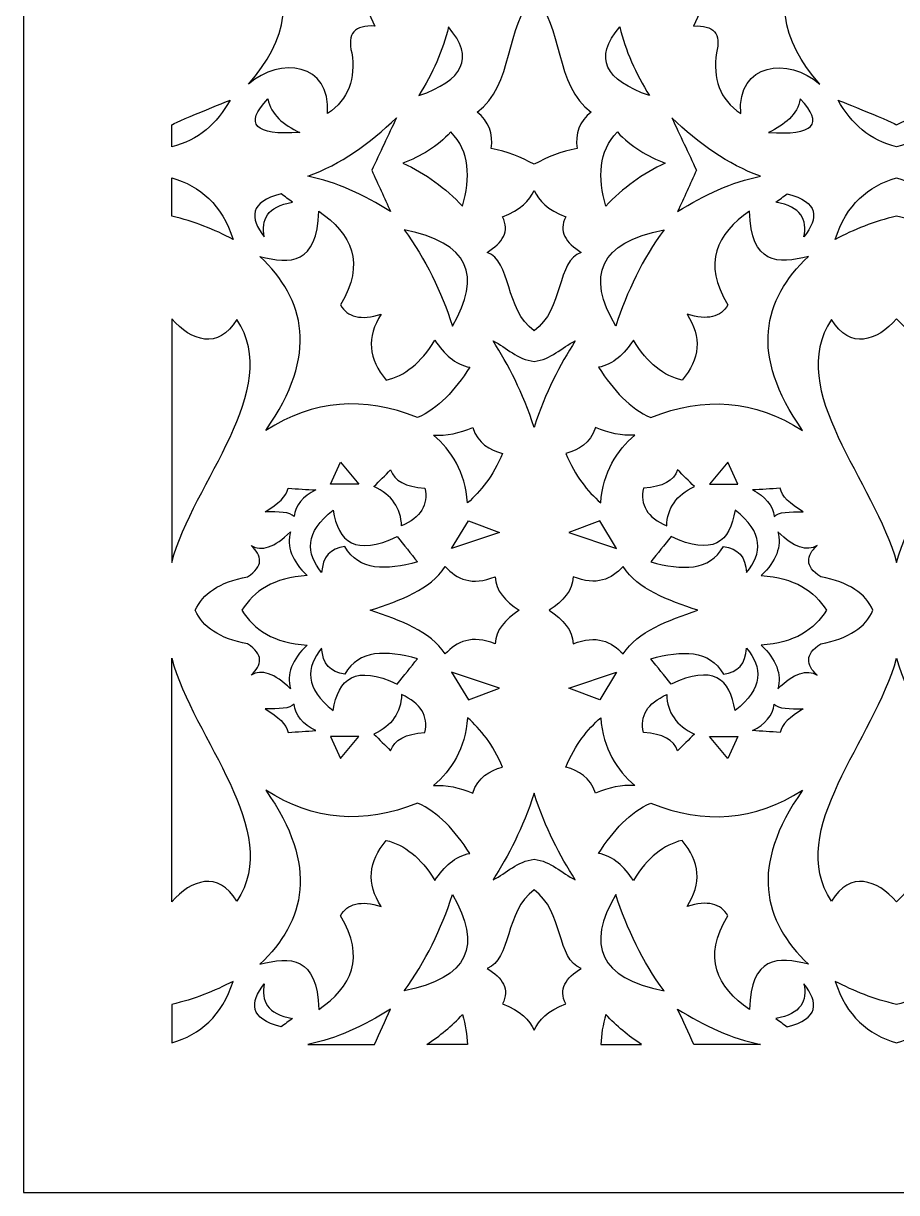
# Model space of a CAD drawing. Header units: millimetres. Extents: x -515 to 485, y -490 to 510.
# Drawn here: x -514.8 to -161.4, y -490.2 to -16.7 of the extents above; entities that cross this region are included whole.
import ezdxf

# ---------------------------------------------------------------- set-up
doc = ezdxf.new("R2010")
doc.units = ezdxf.units.MM
doc.layers.add('Plan 1', color=7, linetype='Continuous')

msp = doc.modelspace()

# ---------------------------------------------------------------- linework, layer by layer
at = {"layer": 'Plan 1', "color": 17}
for points, knots in [([(-514.78, 509.77), (-514.78, 509.77), (485.22, 509.77), (485.22, 509.77), (485.22, 509.77), (485.22, 509.77), (485.22, -490.23), (485.22, -490.23), (485.22, -490.23), (485.22, -490.23), (-514.78, -490.23), (-514.78, -490.23), (-514.78, -490.23), (-514.78, -490.23), (-514.78, 509.77), (-514.78, 509.77)], [0, 0, 0, 0, 0.2, 0.2, 0.2, 0.2, 0.4, 0.4, 0.4, 0.4, 0.6, 0.6, 0.6, 0.6, 1, 1, 1, 1]), ([(-372.57, -17.81), (-377.52, -8.43), (-377.67, 0.73), (-373.02, 9.65), (-373.02, 9.65), (-391.43, 5.98), (-406.35, 9.6), (-419.68, 16.52), (-419.68, 16.52), (-403.62, -4.76), (-408.1, -23.69), (-423.68, -41.3), (-423.68, -41.3), (-410.87, -30.24), (-390.3, -32.53), (-391.68, -53.22), (-391.68, -53.22), (-383.02, -47.46), (-380.4, -38.99), (-381.91, -28.65), (-381.91, -28.65), (-383.88, -20.9), (-380.77, -17.29), (-372.57, -17.81)], [0, 0, 0, 0, 0.142857, 0.142857, 0.142857, 0.142857, 0.285714, 0.285714, 0.285714, 0.285714, 0.428571, 0.428571, 0.428571, 0.428571, 0.571429, 0.571429, 0.571429, 0.571429, 0.714286, 0.714286, 0.714286, 0.714286, 1, 1, 1, 1]), ([(-243.64, -17.81), (-238.7, -8.43), (-238.56, 0.73), (-243.21, 9.65), (-243.21, 9.65), (-224.8, 5.98), (-209.88, 9.6), (-196.55, 16.52), (-196.55, 16.52), (-212.59, -4.76), (-208.12, -23.69), (-192.54, -41.3), (-192.54, -41.3), (-205.35, -30.24), (-225.94, -32.53), (-224.54, -53.22), (-224.54, -53.22), (-233.19, -47.46), (-235.83, -38.99), (-234.31, -28.65), (-234.31, -28.65), (-232.34, -20.9), (-235.44, -17.29), (-243.64, -17.81)], [0, 0, 0, 0, 0.142857, 0.142857, 0.142857, 0.142857, 0.285714, 0.285714, 0.285714, 0.285714, 0.428571, 0.428571, 0.428571, 0.428571, 0.571429, 0.571429, 0.571429, 0.571429, 0.714286, 0.714286, 0.714286, 0.714286, 1, 1, 1, 1]), ([(-308.11, -6.44), (-319.83, -16.84), (-316.3, -42.23), (-331.2, -52.62), (-331.2, -52.62), (-326.47, -56.42), (-324.57, -61.35), (-325.48, -67.44), (-325.48, -67.44), (-319.06, -68.53), (-313.41, -70.88), (-308.11, -73.8), (-308.11, -73.8), (-302.81, -70.88), (-297.16, -68.53), (-290.74, -67.44), (-290.74, -67.44), (-291.66, -61.35), (-289.76, -56.42), (-285.02, -52.62), (-285.02, -52.62), (-299.91, -42.23), (-296.39, -16.84), (-308.11, -6.44)], [0, 0, 0, 0, 0.142857, 0.142857, 0.142857, 0.142857, 0.285714, 0.285714, 0.285714, 0.285714, 0.428571, 0.428571, 0.428571, 0.428571, 0.571429, 0.571429, 0.571429, 0.571429, 0.714286, 0.714286, 0.714286, 0.714286, 1, 1, 1, 1]), ([(-342.8, -18.18), (-331.94, -30.76), (-336.84, -39.83), (-354.8, -45.98), (-354.8, -45.98), (-349.21, -36.93), (-345, -27.7), (-342.8, -18.18)], [0, 0, 0, 0, 0.333333, 0.333333, 0.333333, 0.333333, 1, 1, 1, 1]), ([(-273.43, -18.18), (-284.28, -30.76), (-279.39, -39.83), (-261.42, -45.98), (-261.42, -45.98), (-267.03, -36.93), (-271.23, -27.7), (-273.43, -18.18)], [0, 0, 0, 0, 0.333333, 0.333333, 0.333333, 0.333333, 1, 1, 1, 1]), ([(-415.83, -47.32), (-425.63, -57.58), (-421.32, -62.12), (-402.91, -60.93), (-402.91, -60.93), (-409.61, -57.79), (-414.61, -53.65), (-415.83, -47.32)], [0, 0, 0, 0, 0.333333, 0.333333, 0.333333, 0.333333, 1, 1, 1, 1]), ([(-200.4, -47.32), (-190.61, -57.58), (-194.92, -62.12), (-213.33, -60.93), (-213.33, -60.93), (-206.61, -57.79), (-201.62, -53.65), (-200.4, -47.32)], [0, 0, 0, 0, 0.333333, 0.333333, 0.333333, 0.333333, 1, 1, 1, 1]), ([(-454.78, -57.83), (-454.78, -60.77), (-454.78, -63.72), (-454.78, -66.67), (-454.78, -66.67), (-443.98, -64.1), (-436.43, -57.37), (-431.11, -47.79), (-431.11, -47.79), (-431.11, -47.79), (-454.78, -57.34), (-454.78, -57.83)], [0, 0, 0, 0, 0.25, 0.25, 0.25, 0.25, 0.5, 0.5, 0.5, 0.5, 1, 1, 1, 1]), ([(-161.45, -66.67), (-150.66, -64.1), (-143.09, -57.37), (-137.77, -47.79), (-137.77, -47.79), (-137.77, -47.79), (-161.45, -57.34), (-161.45, -57.83), (-161.45, -57.83), (-161.45, -57.34), (-185.12, -47.79), (-185.12, -47.79), (-185.12, -47.79), (-179.8, -57.37), (-172.24, -64.1), (-161.45, -66.67)], [0, 0, 0, 0, 0.2, 0.2, 0.2, 0.2, 0.4, 0.4, 0.4, 0.4, 0.6, 0.6, 0.6, 0.6, 1, 1, 1, 1]), ([(-363.83, -54.96), (-374.67, -65.53), (-386.48, -73.77), (-399.67, -78.62), (-399.67, -78.62), (-388.09, -81.02), (-376.98, -86.08), (-366.18, -92.94), (-366.18, -92.94), (-368.73, -87.37), (-371.27, -81.79), (-373.82, -76.22), (-373.82, -76.22), (-370.49, -69.13), (-367.16, -62.04), (-363.83, -54.96)], [0, 0, 0, 0, 0.2, 0.2, 0.2, 0.2, 0.4, 0.4, 0.4, 0.4, 0.6, 0.6, 0.6, 0.6, 1, 1, 1, 1]), ([(-252.4, -54.96), (-241.55, -65.53), (-229.75, -73.77), (-216.56, -78.62), (-216.56, -78.62), (-228.13, -81.02), (-239.24, -86.08), (-250.05, -92.94), (-250.05, -92.94), (-247.5, -87.37), (-244.96, -81.79), (-242.41, -76.22), (-242.41, -76.22), (-245.74, -69.13), (-249.08, -62.04), (-252.4, -54.96)], [0, 0, 0, 0, 0.2, 0.2, 0.2, 0.2, 0.4, 0.4, 0.4, 0.4, 0.6, 0.6, 0.6, 0.6, 1, 1, 1, 1]), ([(-361.18, -73.35), (-354.04, -70.52), (-347.38, -66.71), (-341.79, -60.7), (-341.79, -60.7), (-334.05, -68.58), (-333.86, -79.09), (-337.09, -90.8), (-337.09, -90.8), (-343.95, -83.39), (-351.98, -77.58), (-361.18, -73.35)], [0, 0, 0, 0, 0.25, 0.25, 0.25, 0.25, 0.5, 0.5, 0.5, 0.5, 1, 1, 1, 1]), ([(-255.03, -73.35), (-262.2, -70.52), (-268.86, -66.71), (-274.44, -60.7), (-274.44, -60.7), (-282.16, -68.58), (-282.36, -79.09), (-279.13, -90.8), (-279.13, -90.8), (-272.27, -83.39), (-264.25, -77.58), (-255.03, -73.35)], [0, 0, 0, 0, 0.25, 0.25, 0.25, 0.25, 0.5, 0.5, 0.5, 0.5, 1, 1, 1, 1]), ([(-454.78, -79.33), (-454.78, -79.33), (-454.78, -94.84), (-454.78, -94.84), (-454.78, -94.84), (-445.62, -96.87), (-437.53, -100.23), (-429.94, -104.18), (-429.94, -104.18), (-434.47, -90.12), (-443.19, -82.54), (-454.78, -79.33)], [0, 0, 0, 0, 0.25, 0.25, 0.25, 0.25, 0.5, 0.5, 0.5, 0.5, 1, 1, 1, 1]), ([(-161.45, -94.84), (-152.29, -96.87), (-144.19, -100.23), (-136.61, -104.18), (-136.61, -104.18), (-141.14, -90.12), (-149.85, -82.54), (-161.45, -79.33), (-161.45, -79.33), (-173.04, -82.54), (-181.75, -90.12), (-186.28, -104.18), (-186.28, -104.18), (-178.7, -100.23), (-170.61, -96.87), (-161.45, -94.84)], [0, 0, 0, 0, 0.2, 0.2, 0.2, 0.2, 0.4, 0.4, 0.4, 0.4, 0.6, 0.6, 0.6, 0.6, 1, 1, 1, 1]), ([(-308.11, -84.34), (-310.16, -88.44), (-313.42, -92.28), (-320.96, -95.1), (-320.96, -95.1), (-317.73, -100.96), (-320.96, -105.5), (-327.14, -109.45), (-327.14, -109.45), (-317.27, -112.87), (-320.04, -132.55), (-308.11, -141.23), (-308.11, -141.23), (-296.19, -132.55), (-298.96, -112.87), (-289.09, -109.45), (-289.09, -109.45), (-295.27, -105.5), (-298.5, -100.96), (-295.27, -95.1), (-295.27, -95.1), (-302.81, -92.28), (-306.06, -88.44), (-308.11, -84.34)], [0, 0, 0, 0, 0.142857, 0.142857, 0.142857, 0.142857, 0.285714, 0.285714, 0.285714, 0.285714, 0.428571, 0.428571, 0.428571, 0.428571, 0.571429, 0.571429, 0.571429, 0.571429, 0.714286, 0.714286, 0.714286, 0.714286, 1, 1, 1, 1]), ([(-417.3, -103.22), (-423.28, -95.45), (-423.38, -89.07), (-410.54, -85.79), (-410.54, -85.79), (-408.98, -86.88), (-407.41, -88.01), (-405.84, -89.11), (-405.84, -89.11), (-416.28, -90.96), (-418.63, -96.27), (-417.3, -103.22)], [0, 0, 0, 0, 0.25, 0.25, 0.25, 0.25, 0.5, 0.5, 0.5, 0.5, 1, 1, 1, 1]), ([(-198.93, -103.22), (-192.94, -95.45), (-192.84, -89.07), (-205.69, -85.79), (-205.69, -85.79), (-207.24, -86.88), (-208.82, -88.01), (-210.38, -89.11), (-210.38, -89.11), (-199.94, -90.96), (-197.59, -96.27), (-198.93, -103.22)], [0, 0, 0, 0, 0.25, 0.25, 0.25, 0.25, 0.5, 0.5, 0.5, 0.5, 1, 1, 1, 1]), ([(-395.27, -92.71), (-395.82, -114.43), (-406.71, -114.31), (-419.06, -111.09), (-419.06, -111.09), (-400.79, -128.73), (-395.02, -150.54), (-416.71, -181.55), (-416.71, -181.55), (-397.42, -169.31), (-376.95, -167.55), (-355.31, -176.3), (-355.31, -176.3), (-346.93, -172.77), (-340.18, -165.28), (-334.15, -156), (-334.15, -156), (-340.18, -154.86), (-344.58, -150.64), (-348.26, -145.03), (-348.26, -145.03), (-353.99, -154.49), (-360.65, -159.42), (-367.94, -161.25), (-367.94, -161.25), (-375.29, -152.67), (-375.97, -143.74), (-370, -134.5), (-370, -134.5), (-378.23, -137.06), (-383.71, -135.78), (-386.45, -130.68), (-386.45, -130.68), (-376.17, -113.72), (-382.04, -102.01), (-395.27, -92.71)], [0, 0, 0, 0, 0.1, 0.1, 0.1, 0.1, 0.2, 0.2, 0.2, 0.2, 0.3, 0.3, 0.3, 0.3, 0.4, 0.4, 0.4, 0.4, 0.5, 0.5, 0.5, 0.5, 0.6, 0.6, 0.6, 0.6, 0.7, 0.7, 0.7, 0.7, 0.8, 0.8, 0.8, 0.8, 1, 1, 1, 1]), ([(-220.97, -92.71), (-220.41, -114.43), (-209.52, -114.31), (-197.15, -111.09), (-197.15, -111.09), (-215.43, -128.73), (-221.21, -150.54), (-199.51, -181.55), (-199.51, -181.55), (-218.82, -169.31), (-239.28, -167.55), (-260.92, -176.3), (-260.92, -176.3), (-269.3, -172.77), (-276.04, -165.28), (-282.06, -156), (-282.06, -156), (-276.04, -154.86), (-271.64, -150.64), (-267.96, -145.03), (-267.96, -145.03), (-262.24, -154.49), (-255.57, -159.42), (-248.27, -161.25), (-248.27, -161.25), (-240.93, -152.67), (-240.26, -143.74), (-246.22, -134.5), (-246.22, -134.5), (-238, -137.06), (-232.51, -135.78), (-229.78, -130.68), (-229.78, -130.68), (-240.06, -113.72), (-234.2, -102.01), (-220.97, -92.71)], [0, 0, 0, 0, 0.1, 0.1, 0.1, 0.1, 0.2, 0.2, 0.2, 0.2, 0.3, 0.3, 0.3, 0.3, 0.4, 0.4, 0.4, 0.4, 0.5, 0.5, 0.5, 0.5, 0.6, 0.6, 0.6, 0.6, 0.7, 0.7, 0.7, 0.7, 0.8, 0.8, 0.8, 0.8, 1, 1, 1, 1]), ([(-360.71, -100.3), (-334.43, -105.42), (-329.11, -118.89), (-341.15, -139.31), (-341.15, -139.31), (-345.72, -125.3), (-351.98, -112.17), (-360.71, -100.3)], [0, 0, 0, 0, 0.333333, 0.333333, 0.333333, 0.333333, 1, 1, 1, 1]), ([(-255.51, -100.3), (-281.81, -105.42), (-287.11, -118.89), (-275.08, -139.31), (-275.08, -139.31), (-270.52, -125.3), (-264.25, -112.17), (-255.51, -100.3)], [0, 0, 0, 0, 0.333333, 0.333333, 0.333333, 0.333333, 1, 1, 1, 1]), ([(-454.78, -136.41), (-446.79, -145.42), (-435.96, -149.08), (-428.47, -136.66), (-428.47, -136.66), (-409.33, -165.17), (-446.01, -202.27), (-454.78, -235.06), (-454.78, -235.06), (-454.78, -235.06), (-454.78, -136.41), (-454.78, -136.41)], [0, 0, 0, 0, 0.25, 0.25, 0.25, 0.25, 0.5, 0.5, 0.5, 0.5, 1, 1, 1, 1]), ([(-161.45, -136.41), (-153.47, -145.42), (-142.64, -149.08), (-135.14, -136.66), (-135.14, -136.66), (-115.99, -165.17), (-152.67, -202.27), (-161.45, -235.06), (-161.45, -235.06), (-170.23, -202.27), (-206.9, -165.17), (-187.75, -136.66), (-187.75, -136.66), (-180.26, -149.08), (-169.43, -145.42), (-161.45, -136.41)], [0, 0, 0, 0, 0.2, 0.2, 0.2, 0.2, 0.4, 0.4, 0.4, 0.4, 0.6, 0.6, 0.6, 0.6, 1, 1, 1, 1]), ([(-308.11, -153.62), (-314.97, -152.83), (-319.21, -148.04), (-324.75, -145.26), (-324.75, -145.26), (-318.57, -155.15), (-312.73, -166.01), (-308.11, -180.36), (-308.11, -180.36), (-303.51, -166.01), (-297.66, -155.15), (-291.48, -145.26), (-291.48, -145.26), (-297.02, -148.04), (-301.25, -152.83), (-308.11, -153.62)], [0, 0, 0, 0, 0.2, 0.2, 0.2, 0.2, 0.4, 0.4, 0.4, 0.4, 0.6, 0.6, 0.6, 0.6, 1, 1, 1, 1]), ([(-332.98, -180.36), (-338.27, -182.68), (-343.56, -183.72), (-348.84, -183.48), (-348.84, -183.48), (-341.5, -189.85), (-336.11, -198.19), (-335.04, -210.94), (-335.04, -210.94), (-329.7, -206.07), (-324.7, -200.21), (-320.93, -190.87), (-320.93, -190.87), (-326.27, -189.52), (-330.78, -186.82), (-332.98, -180.36)], [0, 0, 0, 0, 0.2, 0.2, 0.2, 0.2, 0.4, 0.4, 0.4, 0.4, 0.6, 0.6, 0.6, 0.6, 1, 1, 1, 1]), ([(-283.24, -180.36), (-277.96, -182.68), (-272.67, -183.72), (-267.38, -183.48), (-267.38, -183.48), (-274.72, -189.85), (-280.11, -198.19), (-281.19, -210.94), (-281.19, -210.94), (-286.53, -206.07), (-291.52, -200.21), (-295.29, -190.87), (-295.29, -190.87), (-289.96, -189.52), (-285.45, -186.82), (-283.24, -180.36)], [0, 0, 0, 0, 0.2, 0.2, 0.2, 0.2, 0.4, 0.4, 0.4, 0.4, 0.6, 0.6, 0.6, 0.6, 1, 1, 1, 1]), ([(-386.45, -194.47), (-386.45, -194.47), (-390.57, -203.31), (-390.57, -203.31), (-390.57, -203.31), (-390.57, -203.31), (-379.11, -203.31), (-379.11, -203.31), (-379.11, -203.31), (-379.11, -203.31), (-386.45, -194.47), (-386.45, -194.47)], [0, 0, 0, 0, 0.25, 0.25, 0.25, 0.25, 0.5, 0.5, 0.5, 0.5, 1, 1, 1, 1]), ([(-361.77, -220.26), (-353.94, -216.75), (-350.8, -211.66), (-352.37, -204.98), (-352.37, -204.98), (-360.11, -204.41), (-364.71, -201.94), (-366.18, -197.56), (-366.18, -197.56), (-368.43, -199.79), (-370.68, -202.02), (-372.94, -204.25), (-372.94, -204.25), (-365.69, -207.69), (-361.97, -213.01), (-361.77, -220.26)], [0, 0, 0, 0, 0.2, 0.2, 0.2, 0.2, 0.4, 0.4, 0.4, 0.4, 0.6, 0.6, 0.6, 0.6, 1, 1, 1, 1]), ([(-254.46, -220.26), (-262.3, -216.75), (-265.43, -211.66), (-263.85, -204.98), (-263.85, -204.98), (-256.11, -204.41), (-251.53, -201.94), (-250.05, -197.56), (-250.05, -197.56), (-247.79, -199.79), (-245.54, -202.02), (-243.29, -204.25), (-243.29, -204.25), (-250.53, -207.69), (-254.26, -213.01), (-254.46, -220.26)], [0, 0, 0, 0, 0.2, 0.2, 0.2, 0.2, 0.4, 0.4, 0.4, 0.4, 0.6, 0.6, 0.6, 0.6, 1, 1, 1, 1]), ([(-229.78, -194.47), (-229.78, -194.47), (-225.66, -203.31), (-225.66, -203.31), (-225.66, -203.31), (-225.66, -203.31), (-237.13, -203.31), (-237.13, -203.31), (-237.13, -203.31), (-237.13, -203.31), (-229.78, -194.47), (-229.78, -194.47)], [0, 0, 0, 0, 0.25, 0.25, 0.25, 0.25, 0.5, 0.5, 0.5, 0.5, 1, 1, 1, 1]), ([(-396.44, -205.68), (-400.16, -205.45), (-403.88, -205.22), (-407.61, -204.98), (-407.61, -204.98), (-408.39, -208.16), (-411.52, -211.33), (-417.01, -214.53), (-417.01, -214.53), (-411.62, -214.46), (-406.72, -214.59), (-405.26, -216.44), (-405.26, -216.44), (-404.67, -211.9), (-401.73, -208.32), (-396.44, -205.68)], [0, 0, 0, 0, 0.2, 0.2, 0.2, 0.2, 0.4, 0.4, 0.4, 0.4, 0.6, 0.6, 0.6, 0.6, 1, 1, 1, 1]), ([(-219.79, -205.68), (-216.06, -205.45), (-212.35, -205.22), (-208.62, -204.98), (-208.62, -204.98), (-207.85, -208.16), (-204.71, -211.33), (-199.23, -214.53), (-199.23, -214.53), (-204.61, -214.46), (-209.52, -214.59), (-210.98, -216.44), (-210.98, -216.44), (-211.55, -211.9), (-214.51, -208.32), (-219.79, -205.68)], [0, 0, 0, 0, 0.2, 0.2, 0.2, 0.2, 0.4, 0.4, 0.4, 0.4, 0.6, 0.6, 0.6, 0.6, 1, 1, 1, 1]), ([(-389.39, -213.82), (-401.1, -222.96), (-400.41, -231.25), (-394.09, -239.13), (-394.09, -239.13), (-393.7, -232.76), (-390.57, -229.25), (-384.69, -228.62), (-384.69, -228.62), (-379.09, -238.64), (-367.97, -238.2), (-355.31, -234.84), (-355.31, -234.84), (-358.05, -231.42), (-360.79, -227.99), (-363.53, -224.55), (-363.53, -224.55), (-380.3, -232.48), (-387.52, -226.92), (-389.39, -213.82)], [0, 0, 0, 0, 0.166667, 0.166667, 0.166667, 0.166667, 0.333333, 0.333333, 0.333333, 0.333333, 0.5, 0.5, 0.5, 0.5, 0.666667, 0.666667, 0.666667, 0.666667, 1, 1, 1, 1]), ([(-226.83, -213.82), (-215.12, -222.96), (-215.82, -231.25), (-222.12, -239.13), (-222.12, -239.13), (-222.53, -232.76), (-225.66, -229.25), (-231.54, -228.62), (-231.54, -228.62), (-237.14, -238.64), (-248.26, -238.2), (-260.92, -234.84), (-260.92, -234.84), (-258.17, -231.42), (-255.43, -227.99), (-252.68, -224.55), (-252.68, -224.55), (-235.92, -232.48), (-228.71, -226.92), (-226.83, -213.82)], [0, 0, 0, 0, 0.166667, 0.166667, 0.166667, 0.166667, 0.333333, 0.333333, 0.333333, 0.333333, 0.5, 0.5, 0.5, 0.5, 0.666667, 0.666667, 0.666667, 0.666667, 1, 1, 1, 1]), ([(-334.74, -218.11), (-334.74, -218.11), (-341.5, -229.34), (-341.5, -229.34), (-341.5, -229.34), (-341.5, -229.34), (-322.11, -222.9), (-322.11, -222.9), (-322.11, -222.9), (-322.11, -222.9), (-334.74, -218.11), (-334.74, -218.11)], [0, 0, 0, 0, 0.25, 0.25, 0.25, 0.25, 0.5, 0.5, 0.5, 0.5, 1, 1, 1, 1]), ([(-281.48, -218.11), (-281.48, -218.11), (-274.72, -229.34), (-274.72, -229.34), (-274.72, -229.34), (-274.72, -229.34), (-294.11, -222.9), (-294.11, -222.9), (-294.11, -222.9), (-294.11, -222.9), (-281.48, -218.11), (-281.48, -218.11)], [0, 0, 0, 0, 0.25, 0.25, 0.25, 0.25, 0.5, 0.5, 0.5, 0.5, 1, 1, 1, 1]), ([(-426.41, -254.42), (-421.5, -246.54), (-413.5, -241.19), (-399.97, -240.33), (-399.97, -240.33), (-406.14, -234.42), (-408.39, -228.54), (-406.72, -222.65), (-406.72, -222.65), (-413.19, -228.94), (-418.48, -230.78), (-422.59, -228.14), (-422.59, -228.14), (-418.28, -232.37), (-417.4, -236.59), (-424.06, -240.8), (-424.06, -240.8), (-435.57, -243.04), (-442.32, -247.72), (-445.21, -254.42), (-445.21, -254.42), (-442.32, -261.12), (-435.57, -265.8), (-424.06, -268.04), (-424.06, -268.04), (-417.4, -272.26), (-418.28, -276.47), (-422.59, -280.69), (-422.59, -280.69), (-418.48, -278.06), (-413.19, -279.9), (-406.72, -286.19), (-406.72, -286.19), (-408.39, -280.3), (-406.14, -274.4), (-399.97, -268.51), (-399.97, -268.51), (-413.5, -267.65), (-421.5, -262.28), (-426.41, -254.42)], [0, 0, 0, 0, 0.090909, 0.090909, 0.090909, 0.090909, 0.181818, 0.181818, 0.181818, 0.181818, 0.272727, 0.272727, 0.272727, 0.272727, 0.363636, 0.363636, 0.363636, 0.363636, 0.454545, 0.454545, 0.454545, 0.454545, 0.545455, 0.545455, 0.545455, 0.545455, 0.636364, 0.636364, 0.636364, 0.636364, 0.727273, 0.727273, 0.727273, 0.727273, 0.818182, 0.818182, 0.818182, 0.818182, 1, 1, 1, 1]), ([(-189.82, -254.42), (-194.72, -246.54), (-202.74, -241.19), (-216.26, -240.33), (-216.26, -240.33), (-210.1, -234.42), (-207.85, -228.54), (-209.5, -222.65), (-209.5, -222.65), (-203.04, -228.94), (-197.75, -230.78), (-193.65, -228.14), (-193.65, -228.14), (-197.95, -232.37), (-198.83, -236.59), (-192.17, -240.8), (-192.17, -240.8), (-180.65, -243.04), (-173.89, -247.72), (-171.02, -254.42), (-171.02, -254.42), (-173.89, -261.12), (-180.65, -265.8), (-192.17, -268.04), (-192.17, -268.04), (-198.83, -272.26), (-197.95, -276.47), (-193.65, -280.69), (-193.65, -280.69), (-197.75, -278.06), (-203.04, -279.9), (-209.5, -286.19), (-209.5, -286.19), (-207.85, -280.3), (-210.1, -274.4), (-216.26, -268.51), (-216.26, -268.51), (-202.74, -267.65), (-194.72, -262.28), (-189.82, -254.42)], [0, 0, 0, 0, 0.090909, 0.090909, 0.090909, 0.090909, 0.181818, 0.181818, 0.181818, 0.181818, 0.272727, 0.272727, 0.272727, 0.272727, 0.363636, 0.363636, 0.363636, 0.363636, 0.454545, 0.454545, 0.454545, 0.454545, 0.545455, 0.545455, 0.545455, 0.545455, 0.636364, 0.636364, 0.636364, 0.636364, 0.727273, 0.727273, 0.727273, 0.727273, 0.818182, 0.818182, 0.818182, 0.818182, 1, 1, 1, 1]), ([(-344.14, -236.73), (-350.08, -246), (-362.14, -250.29), (-374.41, -254.42), (-374.41, -254.42), (-362.14, -258.54), (-350.08, -262.84), (-344.14, -272.1), (-344.14, -272.1), (-339.3, -267.12), (-333.42, -264.08), (-323.87, -268.04), (-323.87, -268.04), (-323.72, -262.43), (-319.81, -258.12), (-314.18, -254.42), (-314.18, -254.42), (-319.81, -250.72), (-323.72, -246.42), (-323.87, -240.8), (-323.87, -240.8), (-333.42, -244.74), (-339.3, -241.73), (-344.14, -236.73)], [0, 0, 0, 0, 0.142857, 0.142857, 0.142857, 0.142857, 0.285714, 0.285714, 0.285714, 0.285714, 0.428571, 0.428571, 0.428571, 0.428571, 0.571429, 0.571429, 0.571429, 0.571429, 0.714286, 0.714286, 0.714286, 0.714286, 1, 1, 1, 1]), ([(-272.09, -236.73), (-266.15, -246), (-254.08, -250.29), (-241.81, -254.42), (-241.81, -254.42), (-254.08, -258.54), (-266.15, -262.84), (-272.09, -272.1), (-272.09, -272.1), (-276.92, -267.12), (-282.8, -264.08), (-292.36, -268.04), (-292.36, -268.04), (-292.5, -262.43), (-296.43, -258.12), (-302.05, -254.42), (-302.05, -254.42), (-296.43, -250.72), (-292.5, -246.42), (-292.36, -240.8), (-292.36, -240.8), (-282.8, -244.74), (-276.92, -241.73), (-272.09, -236.73)], [0, 0, 0, 0, 0.142857, 0.142857, 0.142857, 0.142857, 0.285714, 0.285714, 0.285714, 0.285714, 0.428571, 0.428571, 0.428571, 0.428571, 0.571429, 0.571429, 0.571429, 0.571429, 0.714286, 0.714286, 0.714286, 0.714286, 1, 1, 1, 1]), ([(-389.39, -295.03), (-401.1, -285.86), (-400.41, -277.59), (-394.09, -269.71), (-394.09, -269.71), (-393.7, -276.07), (-390.57, -279.57), (-384.69, -280.22), (-384.69, -280.22), (-379.09, -270.2), (-367.97, -270.64), (-355.31, -274.01), (-355.31, -274.01), (-358.05, -277.43), (-360.79, -280.85), (-363.53, -284.27), (-363.53, -284.27), (-380.3, -276.36), (-387.52, -281.92), (-389.39, -295.03)], [0, 0, 0, 0, 0.166667, 0.166667, 0.166667, 0.166667, 0.333333, 0.333333, 0.333333, 0.333333, 0.5, 0.5, 0.5, 0.5, 0.666667, 0.666667, 0.666667, 0.666667, 1, 1, 1, 1]), ([(-226.83, -295.03), (-215.12, -285.86), (-215.82, -277.59), (-222.12, -269.71), (-222.12, -269.71), (-222.53, -276.07), (-225.66, -279.57), (-231.54, -280.22), (-231.54, -280.22), (-237.14, -270.2), (-248.26, -270.64), (-260.92, -274.01), (-260.92, -274.01), (-258.17, -277.43), (-255.43, -280.85), (-252.68, -284.27), (-252.68, -284.27), (-235.92, -276.36), (-228.71, -281.92), (-226.83, -295.03)], [0, 0, 0, 0, 0.166667, 0.166667, 0.166667, 0.166667, 0.333333, 0.333333, 0.333333, 0.333333, 0.5, 0.5, 0.5, 0.5, 0.666667, 0.666667, 0.666667, 0.666667, 1, 1, 1, 1]), ([(-454.78, -372.43), (-446.79, -363.43), (-435.96, -359.76), (-428.47, -372.19), (-428.47, -372.19), (-409.33, -343.68), (-446.01, -306.57), (-454.78, -273.77), (-454.78, -273.77), (-454.78, -273.77), (-454.78, -372.43), (-454.78, -372.43)], [0, 0, 0, 0, 0.25, 0.25, 0.25, 0.25, 0.5, 0.5, 0.5, 0.5, 1, 1, 1, 1]), ([(-161.45, -372.43), (-153.47, -363.43), (-142.64, -359.76), (-135.14, -372.19), (-135.14, -372.19), (-115.99, -343.68), (-152.67, -306.57), (-161.45, -273.77), (-161.45, -273.77), (-170.23, -306.57), (-206.9, -343.68), (-187.75, -372.19), (-187.75, -372.19), (-180.26, -359.76), (-169.43, -363.43), (-161.45, -372.43)], [0, 0, 0, 0, 0.2, 0.2, 0.2, 0.2, 0.4, 0.4, 0.4, 0.4, 0.6, 0.6, 0.6, 0.6, 1, 1, 1, 1]), ([(-334.74, -290.73), (-334.74, -290.73), (-341.5, -279.49), (-341.5, -279.49), (-341.5, -279.49), (-341.5, -279.49), (-322.11, -285.94), (-322.11, -285.94), (-322.11, -285.94), (-322.11, -285.94), (-334.74, -290.73), (-334.74, -290.73)], [0, 0, 0, 0, 0.25, 0.25, 0.25, 0.25, 0.5, 0.5, 0.5, 0.5, 1, 1, 1, 1]), ([(-281.48, -290.73), (-281.48, -290.73), (-274.72, -279.49), (-274.72, -279.49), (-274.72, -279.49), (-274.72, -279.49), (-294.11, -285.94), (-294.11, -285.94), (-294.11, -285.94), (-294.11, -285.94), (-281.48, -290.73), (-281.48, -290.73)], [0, 0, 0, 0, 0.25, 0.25, 0.25, 0.25, 0.5, 0.5, 0.5, 0.5, 1, 1, 1, 1]), ([(-361.77, -288.57), (-353.94, -292.07), (-350.8, -297.18), (-352.37, -303.86), (-352.37, -303.86), (-360.11, -304.42), (-364.71, -306.9), (-366.18, -311.26), (-366.18, -311.26), (-368.43, -309.04), (-370.68, -306.82), (-372.94, -304.58), (-372.94, -304.58), (-365.69, -301.16), (-361.97, -295.82), (-361.77, -288.57)], [0, 0, 0, 0, 0.2, 0.2, 0.2, 0.2, 0.4, 0.4, 0.4, 0.4, 0.6, 0.6, 0.6, 0.6, 1, 1, 1, 1]), ([(-254.46, -288.57), (-262.3, -292.07), (-265.43, -297.18), (-263.85, -303.86), (-263.85, -303.86), (-256.11, -304.42), (-251.53, -306.9), (-250.05, -311.26), (-250.05, -311.26), (-247.79, -309.04), (-245.54, -306.82), (-243.29, -304.58), (-243.29, -304.58), (-250.53, -301.16), (-254.26, -295.82), (-254.46, -288.57)], [0, 0, 0, 0, 0.2, 0.2, 0.2, 0.2, 0.4, 0.4, 0.4, 0.4, 0.6, 0.6, 0.6, 0.6, 1, 1, 1, 1]), ([(-396.44, -303.15), (-400.16, -303.39), (-403.88, -303.62), (-407.61, -303.86), (-407.61, -303.86), (-408.39, -300.69), (-411.52, -297.49), (-417.01, -294.31), (-417.01, -294.31), (-411.62, -294.39), (-406.72, -294.25), (-405.26, -292.4), (-405.26, -292.4), (-404.67, -296.94), (-401.73, -300.52), (-396.44, -303.15)], [0, 0, 0, 0, 0.2, 0.2, 0.2, 0.2, 0.4, 0.4, 0.4, 0.4, 0.6, 0.6, 0.6, 0.6, 1, 1, 1, 1]), ([(-219.79, -303.15), (-216.06, -303.39), (-212.35, -303.62), (-208.62, -303.86), (-208.62, -303.86), (-207.85, -300.69), (-204.71, -297.49), (-199.23, -294.31), (-199.23, -294.31), (-204.61, -294.39), (-209.52, -294.25), (-210.98, -292.4), (-210.98, -292.4), (-211.55, -296.94), (-214.51, -300.52), (-219.79, -303.15)], [0, 0, 0, 0, 0.2, 0.2, 0.2, 0.2, 0.4, 0.4, 0.4, 0.4, 0.6, 0.6, 0.6, 0.6, 1, 1, 1, 1]), ([(-332.98, -328.47), (-338.27, -326.16), (-343.56, -325.12), (-348.84, -325.37), (-348.84, -325.37), (-341.5, -318.99), (-336.11, -310.63), (-335.04, -297.9), (-335.04, -297.9), (-329.7, -302.76), (-324.7, -308.63), (-320.93, -317.96), (-320.93, -317.96), (-326.27, -319.32), (-330.78, -322.03), (-332.98, -328.47)], [0, 0, 0, 0, 0.2, 0.2, 0.2, 0.2, 0.4, 0.4, 0.4, 0.4, 0.6, 0.6, 0.6, 0.6, 1, 1, 1, 1]), ([(-283.24, -328.47), (-277.96, -326.16), (-272.67, -325.12), (-267.38, -325.37), (-267.38, -325.37), (-274.72, -318.99), (-280.11, -310.63), (-281.19, -297.9), (-281.19, -297.9), (-286.53, -302.76), (-291.52, -308.63), (-295.29, -317.96), (-295.29, -317.96), (-289.96, -319.32), (-285.45, -322.03), (-283.24, -328.47)], [0, 0, 0, 0, 0.2, 0.2, 0.2, 0.2, 0.4, 0.4, 0.4, 0.4, 0.6, 0.6, 0.6, 0.6, 1, 1, 1, 1]), ([(-386.45, -314.37), (-386.45, -314.37), (-390.57, -305.53), (-390.57, -305.53), (-390.57, -305.53), (-390.57, -305.53), (-379.11, -305.53), (-379.11, -305.53), (-379.11, -305.53), (-379.11, -305.53), (-386.45, -314.37), (-386.45, -314.37)], [0, 0, 0, 0, 0.25, 0.25, 0.25, 0.25, 0.5, 0.5, 0.5, 0.5, 1, 1, 1, 1]), ([(-229.78, -314.37), (-229.78, -314.37), (-225.66, -305.53), (-225.66, -305.53), (-225.66, -305.53), (-225.66, -305.53), (-237.13, -305.53), (-237.13, -305.53), (-237.13, -305.53), (-237.13, -305.53), (-229.78, -314.37), (-229.78, -314.37)], [0, 0, 0, 0, 0.25, 0.25, 0.25, 0.25, 0.5, 0.5, 0.5, 0.5, 1, 1, 1, 1]), ([(-395.27, -416.13), (-395.82, -394.42), (-406.71, -394.52), (-419.06, -397.74), (-419.06, -397.74), (-400.79, -380.12), (-395.02, -358.29), (-416.71, -327.27), (-416.71, -327.27), (-397.42, -339.54), (-376.95, -341.29), (-355.31, -332.54), (-355.31, -332.54), (-346.93, -336.07), (-340.18, -343.56), (-334.15, -352.84), (-334.15, -352.84), (-340.18, -353.99), (-344.58, -358.21), (-348.26, -363.83), (-348.26, -363.83), (-353.99, -354.35), (-360.65, -349.42), (-367.94, -347.58), (-367.94, -347.58), (-375.29, -356.18), (-375.97, -365.1), (-370, -374.34), (-370, -374.34), (-378.23, -371.78), (-383.71, -373.06), (-386.45, -378.15), (-386.45, -378.15), (-376.17, -395.12), (-382.04, -406.82), (-395.27, -416.13)], [0, 0, 0, 0, 0.1, 0.1, 0.1, 0.1, 0.2, 0.2, 0.2, 0.2, 0.3, 0.3, 0.3, 0.3, 0.4, 0.4, 0.4, 0.4, 0.5, 0.5, 0.5, 0.5, 0.6, 0.6, 0.6, 0.6, 0.7, 0.7, 0.7, 0.7, 0.8, 0.8, 0.8, 0.8, 1, 1, 1, 1]), ([(-308.11, -355.22), (-314.97, -356.02), (-319.21, -360.8), (-324.75, -363.59), (-324.75, -363.59), (-318.57, -353.7), (-312.73, -342.82), (-308.11, -328.47), (-308.11, -328.47), (-303.51, -342.82), (-297.66, -353.7), (-291.48, -363.59), (-291.48, -363.59), (-297.02, -360.8), (-301.25, -356.02), (-308.11, -355.22)], [0, 0, 0, 0, 0.2, 0.2, 0.2, 0.2, 0.4, 0.4, 0.4, 0.4, 0.6, 0.6, 0.6, 0.6, 1, 1, 1, 1]), ([(-220.97, -416.13), (-220.41, -394.42), (-209.52, -394.52), (-197.15, -397.74), (-197.15, -397.74), (-215.43, -380.12), (-221.21, -358.29), (-199.51, -327.27), (-199.51, -327.27), (-218.82, -339.54), (-239.28, -341.29), (-260.92, -332.54), (-260.92, -332.54), (-269.3, -336.07), (-276.04, -343.56), (-282.06, -352.84), (-282.06, -352.84), (-276.04, -353.99), (-271.64, -358.21), (-267.96, -363.83), (-267.96, -363.83), (-262.24, -354.35), (-255.57, -349.42), (-248.27, -347.58), (-248.27, -347.58), (-240.93, -356.18), (-240.26, -365.1), (-246.22, -374.34), (-246.22, -374.34), (-238, -371.78), (-232.51, -373.06), (-229.78, -378.15), (-229.78, -378.15), (-240.06, -395.12), (-234.2, -406.82), (-220.97, -416.13)], [0, 0, 0, 0, 0.1, 0.1, 0.1, 0.1, 0.2, 0.2, 0.2, 0.2, 0.3, 0.3, 0.3, 0.3, 0.4, 0.4, 0.4, 0.4, 0.5, 0.5, 0.5, 0.5, 0.6, 0.6, 0.6, 0.6, 0.7, 0.7, 0.7, 0.7, 0.8, 0.8, 0.8, 0.8, 1, 1, 1, 1]), ([(-308.11, -424.5), (-310.16, -420.4), (-313.42, -416.57), (-320.96, -413.73), (-320.96, -413.73), (-317.73, -407.88), (-320.96, -403.34), (-327.14, -399.4), (-327.14, -399.4), (-317.27, -395.98), (-320.04, -376.29), (-308.11, -367.61), (-308.11, -367.61), (-296.19, -376.29), (-298.96, -395.98), (-289.09, -399.4), (-289.09, -399.4), (-295.27, -403.34), (-298.5, -407.88), (-295.27, -413.73), (-295.27, -413.73), (-302.81, -416.57), (-306.06, -420.4), (-308.11, -424.5)], [0, 0, 0, 0, 0.142857, 0.142857, 0.142857, 0.142857, 0.285714, 0.285714, 0.285714, 0.285714, 0.428571, 0.428571, 0.428571, 0.428571, 0.571429, 0.571429, 0.571429, 0.571429, 0.714286, 0.714286, 0.714286, 0.714286, 1, 1, 1, 1]), ([(-360.71, -408.54), (-334.43, -403.42), (-329.11, -389.94), (-341.15, -369.53), (-341.15, -369.53), (-345.72, -383.52), (-351.98, -396.66), (-360.71, -408.54)], [0, 0, 0, 0, 0.333333, 0.333333, 0.333333, 0.333333, 1, 1, 1, 1]), ([(-255.51, -408.54), (-281.81, -403.42), (-287.11, -389.94), (-275.08, -369.53), (-275.08, -369.53), (-270.52, -383.52), (-264.25, -396.66), (-255.51, -408.54)], [0, 0, 0, 0, 0.333333, 0.333333, 0.333333, 0.333333, 1, 1, 1, 1]), ([(-454.78, -429.51), (-454.78, -429.51), (-454.78, -413.99), (-454.78, -413.99), (-454.78, -413.99), (-445.62, -411.95), (-437.53, -408.61), (-429.94, -404.67), (-429.94, -404.67), (-434.47, -418.71), (-443.19, -426.3), (-454.78, -429.51)], [0, 0, 0, 0, 0.25, 0.25, 0.25, 0.25, 0.5, 0.5, 0.5, 0.5, 1, 1, 1, 1]), ([(-417.3, -405.62), (-423.28, -413.39), (-423.38, -419.77), (-410.54, -423.06), (-410.54, -423.06), (-408.98, -421.95), (-407.41, -420.84), (-405.84, -419.72), (-405.84, -419.72), (-416.28, -417.88), (-418.63, -412.55), (-417.3, -405.62)], [0, 0, 0, 0, 0.25, 0.25, 0.25, 0.25, 0.5, 0.5, 0.5, 0.5, 1, 1, 1, 1]), ([(-198.93, -405.62), (-192.94, -413.39), (-192.84, -419.77), (-205.69, -423.06), (-205.69, -423.06), (-207.24, -421.95), (-208.82, -420.84), (-210.38, -419.72), (-210.38, -419.72), (-199.94, -417.88), (-197.59, -412.55), (-198.93, -405.62)], [0, 0, 0, 0, 0.25, 0.25, 0.25, 0.25, 0.5, 0.5, 0.5, 0.5, 1, 1, 1, 1]), ([(-161.45, -413.99), (-152.29, -411.95), (-144.19, -408.61), (-136.61, -404.67), (-136.61, -404.67), (-141.14, -418.71), (-149.85, -426.3), (-161.45, -429.51), (-161.45, -429.51), (-173.04, -426.3), (-181.75, -418.71), (-186.28, -404.67), (-186.28, -404.67), (-178.7, -408.61), (-170.61, -411.95), (-161.45, -413.99)], [0, 0, 0, 0, 0.2, 0.2, 0.2, 0.2, 0.4, 0.4, 0.4, 0.4, 0.6, 0.6, 0.6, 0.6, 1, 1, 1, 1]), ([(-399.67, -430.23), (-388.09, -427.83), (-376.98, -422.77), (-366.18, -415.91), (-366.18, -415.91), (-368.36, -420.67), (-370.54, -425.45), (-372.72, -430.23), (-372.72, -430.23), (-372.72, -430.23), (-399.67, -430.23), (-399.67, -430.23)], [0, 0, 0, 0, 0.25, 0.25, 0.25, 0.25, 0.5, 0.5, 0.5, 0.5, 1, 1, 1, 1]), ([(-216.56, -430.23), (-228.13, -427.83), (-239.24, -422.77), (-250.05, -415.91), (-250.05, -415.91), (-247.86, -420.67), (-245.69, -425.45), (-243.51, -430.23), (-243.51, -430.23), (-243.51, -430.23), (-216.56, -430.23), (-216.56, -430.23)], [0, 0, 0, 0, 0.25, 0.25, 0.25, 0.25, 0.5, 0.5, 0.5, 0.5, 1, 1, 1, 1]), ([(-335.12, -430.23), (-335.2, -426.37), (-335.92, -422.29), (-337.09, -418.05), (-337.09, -418.05), (-341.45, -422.75), (-346.27, -426.81), (-351.57, -430.23), (-351.57, -430.23), (-351.57, -430.23), (-335.12, -430.23), (-335.12, -430.23)], [0, 0, 0, 0, 0.25, 0.25, 0.25, 0.25, 0.5, 0.5, 0.5, 0.5, 1, 1, 1, 1]), ([(-281.1, -430.23), (-281.02, -426.37), (-280.3, -422.29), (-279.13, -418.05), (-279.13, -418.05), (-274.78, -422.75), (-269.95, -426.81), (-264.65, -430.23), (-264.65, -430.23), (-264.65, -430.23), (-281.1, -430.23), (-281.1, -430.23)], [0, 0, 0, 0, 0.25, 0.25, 0.25, 0.25, 0.5, 0.5, 0.5, 0.5, 1, 1, 1, 1])]:
    msp.add_open_spline(points, degree=3, knots=knots, dxfattribs=at)

doc.saveas('drawing.dxf')
